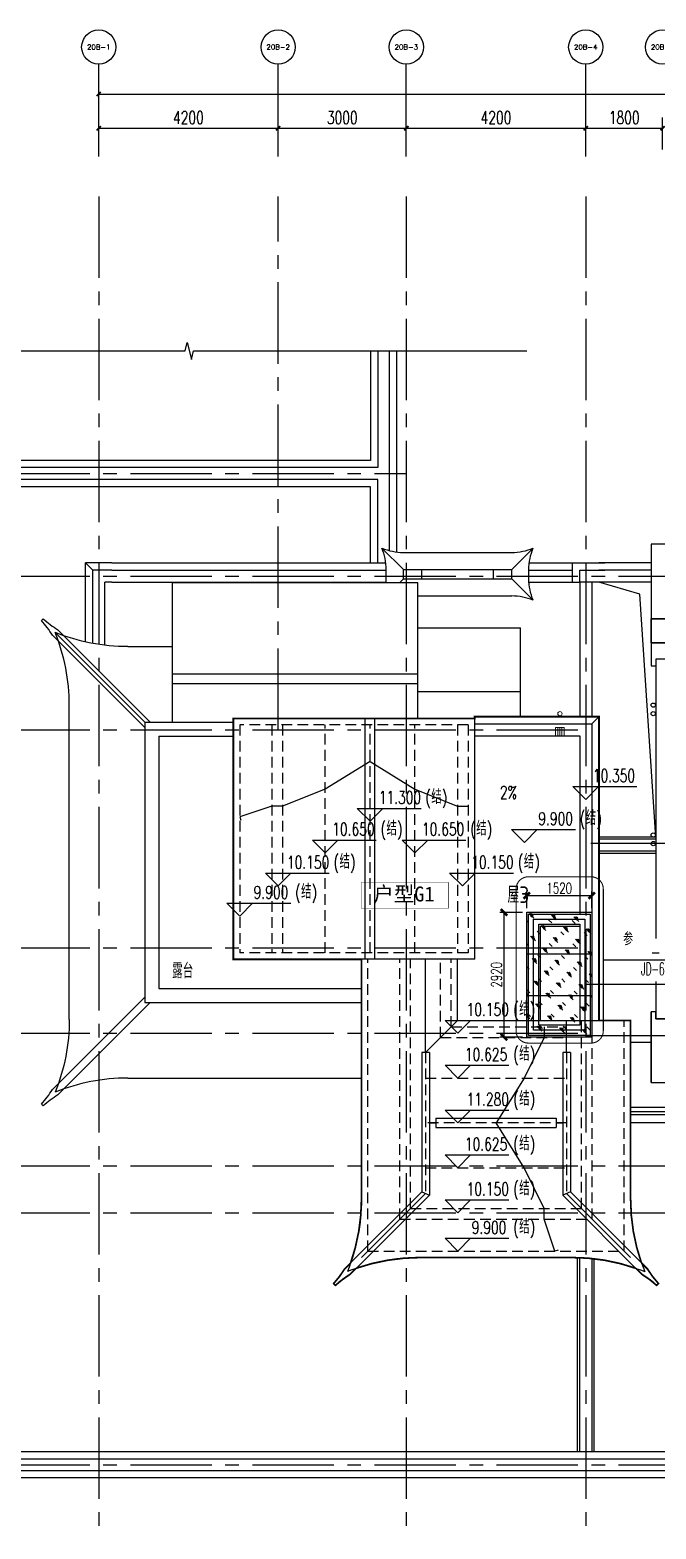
# Model space of a CAD drawing. Extents: x 296441 to 853063, y 459050 to 1117990.
# Drawn here: x 607089 to 621743, y 484560 to 519649 of the extents above; entities that cross this region are included whole.
import ezdxf
from ezdxf.enums import TextEntityAlignment as Align

# ---------------------------------------------------------------- set-up
doc = ezdxf.new("R2010")
doc.units = 0
doc.header["$LTSCALE"] = 1000
for name, pattern in [('14-GRID$0$CENTER2', [28.575, 19.05, -3.175, 3.175, -3.175]), ('B-ROOF01$0$F1-OTLN-ROOF$0$HIDDEN', [0.375, 0.25, -0.125]), ('CENTER', [50.8, 31.75, -6.35, 6.35, -6.35]), ('DASH', [0.35, 0.25, -0.1]), ('G-RF$0$HIDDEN', [0.375, 0.25, -0.125]), ('G-RF$0$HIDDEN2', [4.7625, 3.175, -1.5875]), ('HIDDEN', [0.375, 0.25, -0.125])]:
    doc.linetypes.add(name, pattern=pattern)
for name, color, linetype in [('14-GRID$0$G-GRID', 9, '14-GRID$0$CENTER2'), ('14-name$0$A-ANNO-IDEN', 2, 'Continuous'), ('20-PLAN-RF-P$0$A-ANNO-SYMB-BUBL', 74, 'Continuous'), ('A-SLAB-OTLN', 144, 'HIDDEN'), ('AXIS', 3, 'Continuous'), ('AXIS_TEXT', 7, 'Continuous'), ('D-PLAN-ROOF$0$A-ROOF', 2, 'Continuous'), ('DIM_ELEV', 3, 'Continuous'), ('DIM_SYMB', 3, 'Continuous'), ('DZ-3-PLAN-FL03$0$A-ROOF', 2, 'Continuous'), ('E-TEXT-BS01-MI-14$0$A-ROOM-IDEN', 4, 'Continuous'), ('E1-RF$0$A-OVLK', 140, 'Continuous'), ('E2-E3-RF$0$E1-FL03$0$A-OVLK', 140, 'Continuous'), ('E2-E3-RF$0$E1-FL03$0$A-ROOF', 2, 'Continuous'), ('G-GRID-IDEN', 4, 'Continuous'), ('G-GRID-TEXT', 33, 'Continuous'), ('G-RF$0$A-OVLK', 140, 'Continuous'), ('G-RF$0$A-ROOF', 2, 'Continuous'), ('G-RF$0$A-SLAB-OTLN', 144, 'G-RF$0$HIDDEN'), ('G-RF$0$G-XREF', 2, 'Continuous'), ('PUB_DIM', 3, 'Continuous'), ('PUB_TEXT', 7, 'Continuous'), ('X修改线', 1, 'Continuous'), ('ZT1_Dim---标注---PM、LM、DY、JD', 252, 'Continuous'), ('ZT1_Dim---索引---PM、LM、DY、JD', 2, 'Continuous'), ('ZT1_通用--填充---PM、LM、DY、JD', 8, 'Continuous'), ('ZT1_通用--轴线---PM、LM、DY、JD', 1, 'CENTER'), ('ZT3_面板--玻璃板-PM、LM、DY、JD', 4, 'Continuous')]:
    doc.layers.add(name, color=color, linetype=linetype)
doc.layers.add('E1-RF$0$E1-FL03$0$P-SEWG-EQPM', color=4, linetype='Continuous', lineweight=0)
doc.layers.add('E2-E3-RF$0$E1-FL03$0$P-SEWG-EQPM', color=4, linetype='Continuous', lineweight=0)
doc.layers.add('G-FL03$0$$0$ENTR-DETL-P$0$A-ANNO-NPLT', color=215, linetype='Continuous', plot=False)
doc.styles.add('14-name$0$GOA_03_黑体_1.00', font='simhei.ttf')
doc.styles.add('14-name$0$GOA_04_COMPLEX_1.00', font='complex.shx')
doc.styles.add('_TCH_AXIS', font='COMPLEX', dxfattribs={"bigfont": 'GBCBIG'})
doc.styles.add('_TCH_DIM', font='SIMPLEX', dxfattribs={"bigfont": 'GBCBIG'})
doc.styles.add('_TCH_DIM_T3', font='SIMPLEX', dxfattribs={"width": 0.705882, "bigfont": 'GBCBIG'})
doc.styles.add('E2-E3-RF$0$E1-FL03$0$hz', font='simplex', dxfattribs={"width": 0.7, "bigfont": 'hztxt'})
doc.styles.add('G-TEXT-RF-mi$0$GOA_01_thin_0.75', font='romans.shx', dxfattribs={"width": 0.75, "bigfont": 'hzdx.shx'})
doc.styles.add('GOA_04_COMPLEX_1.00', font='complex.shx')
doc.styles.get("Standard").update_dxf_attribs({"font": 'gbenor.shx', "bigfont": 'gbcbig.shx'})
doc.styles.add('ZT-DIMSTYLE', font='ROMANS.shx', dxfattribs={"width": 0.7, "bigfont": 'CHINESE.shx'})
doc.styles.add('ZT-STYLE', font='ROMANS.shx', dxfattribs={"width": 0.7, "bigfont": 'CHINESE.shx'})
doc.styles.add('卓越符号', font='ROMANS.shx', dxfattribs={"width": 0.7, "bigfont": 'CHINESE.shx'})
doc.dimstyles.new('_TCH_ARCH&&100', dxfattribs={"dimtxt": 297.5, "dimasz": 100, "dimexe": 250, "dimexo": 300, "dimgap": 100, "dimtad": 1, "dimdec": 0, "dimzin": 0, "dimdsep": 46, "dimtxsty": '_TCH_DIM_T3', "dimblk": 'ARCHTICK', "dimcen": 0.09, "dimclrt": 7, "dimazin": 2, "dimtfac": 1, "dimtdec": 0, "dimtix": 1, "dimtmove": 2, "dimatfit": 3, "dimfxl": 0, "dimtolj": 1, "dimtzin": 0, "dimarcsym": 0})
doc.dimstyles.new('ZT-DIM100', dxfattribs={"dimscale": 100, "dimtxt": 2.5, "dimasz": 1.5, "dimexe": 1, "dimexo": 1, "dimgap": 0.5, "dimtad": 1, "dimdec": 0, "dimdsep": 46, "dimtxsty": 'ZT-DIMSTYLE', "dimblk": 'ARCHTICK', "dimcen": 2.5, "dimclrd": 175, "dimclre": 175, "dimclrt": 7, "dimazin": 2, "dimtfac": 1, "dimtix": 1, "dimtmove": 2, "dimatfit": 3, "dimfxl": 0, "dimarcsym": 0})

# ---------------------------------------------------------------- blocks, each defined once
blk = doc.blocks.new('_AXISO')
at = {"layer": 'G-GRID-IDEN'}
blk.add_circle((0, 0), 0.5, dxfattribs=at)
at = {"layer": 'G-GRID-TEXT', "style": 'GOA_04_COMPLEX_1.00', "width": 1.041667}
blk.add_attdef('A', text='', height=0.56, dxfattribs=at).set_placement((-0.25, -0.28), (0.25, -0.28), align=Align.FIT)
blk = doc.blocks.new('_ArchTick')
at = {"color": 0, "linetype": 'ByBlock', "const_width": 0.4}
blk.add_lwpolyline([(-0.5, -0.5), (0.5, 0.5)], dxfattribs=at)
blk = doc.blocks.new('*D369')
at = {"layer": 'Defpoints', "color": 0, "transparency": 16777216}
for p in [(668098, 518149), (608698, 516549), (668098, 516549)]:
    blk.add_point(p, dxfattribs=at)
at = {"layer": 'PUB_DIM', "color": 0, "lineweight": -2, "transparency": 16777216}
for p, q in [((608698, 516849), (608698, 518399)), ((668098, 516849), (668098, 518399)), ((608698, 518149), (668098, 518149))]:
    blk.add_line(p, q, dxfattribs=at)
at = {"layer": 'PUB_DIM', "color": 0, "lineweight": -2, "transparency": 16777216, "xscale": 100, "yscale": 100, "zscale": 100, "rotation": 180}
blk.add_blockref('_ArchTick', (608698, 518149), dxfattribs=at)
at = {"layer": 'PUB_DIM', "color": 0, "lineweight": -2, "transparency": 16777216, "xscale": 100, "yscale": 100, "zscale": 100}
blk.add_blockref('_ArchTick', (668098, 518149), dxfattribs=at)
at = {"layer": 'PUB_DIM', "color": 7, "transparency": 16777216, "insert": (638398, 518398), "char_height": 297.5, "attachment_point": 5, "style": '_TCH_DIM_T3'}
blk.add_mtext('\\A1;59400', dxfattribs=at)
blk = doc.blocks.new('*D370')
at = {"layer": 'Defpoints', "color": 0, "transparency": 16777216}
for p in [(612898, 517349), (608698, 516549), (612898, 516549)]:
    blk.add_point(p, dxfattribs=at)
at = {"layer": 'PUB_DIM', "color": 0, "lineweight": -2, "transparency": 16777216}
for p, q in [((608698, 516849), (608698, 517599)), ((612898, 516849), (612898, 517599)), ((608698, 517349), (612898, 517349))]:
    blk.add_line(p, q, dxfattribs=at)
at = {"layer": 'PUB_DIM', "color": 0, "lineweight": -2, "transparency": 16777216, "xscale": 100, "yscale": 100, "zscale": 100, "rotation": 180}
blk.add_blockref('_ArchTick', (608698, 517349), dxfattribs=at)
at = {"layer": 'PUB_DIM', "color": 0, "lineweight": -2, "transparency": 16777216, "xscale": 100, "yscale": 100, "zscale": 100}
blk.add_blockref('_ArchTick', (612898, 517349), dxfattribs=at)
at = {"layer": 'PUB_DIM', "color": 7, "transparency": 16777216, "insert": (610798, 517598), "char_height": 297.5, "attachment_point": 5, "style": '_TCH_DIM_T3'}
blk.add_mtext('\\A1;4200', dxfattribs=at)
blk = doc.blocks.new('*D371')
at = {"layer": 'Defpoints', "color": 0, "transparency": 16777216}
for p in [(615898, 517349), (612898, 516549), (615898, 516549)]:
    blk.add_point(p, dxfattribs=at)
at = {"layer": 'PUB_DIM', "color": 0, "lineweight": -2, "transparency": 16777216}
for p, q in [((612898, 516849), (612898, 517599)), ((615898, 516849), (615898, 517599)), ((612898, 517349), (615898, 517349))]:
    blk.add_line(p, q, dxfattribs=at)
at = {"layer": 'PUB_DIM', "color": 0, "lineweight": -2, "transparency": 16777216, "xscale": 100, "yscale": 100, "zscale": 100, "rotation": 180}
blk.add_blockref('_ArchTick', (612898, 517349), dxfattribs=at)
at = {"layer": 'PUB_DIM', "color": 0, "lineweight": -2, "transparency": 16777216, "xscale": 100, "yscale": 100, "zscale": 100}
blk.add_blockref('_ArchTick', (615898, 517349), dxfattribs=at)
at = {"layer": 'PUB_DIM', "color": 7, "transparency": 16777216, "insert": (614398, 517598), "char_height": 297.5, "attachment_point": 5, "style": '_TCH_DIM_T3'}
blk.add_mtext('\\A1;3000', dxfattribs=at)
blk = doc.blocks.new('*D372')
at = {"layer": 'Defpoints', "color": 0, "transparency": 16777216}
for p in [(620098, 517349), (615898, 516549), (620098, 516549)]:
    blk.add_point(p, dxfattribs=at)
at = {"layer": 'PUB_DIM', "color": 0, "lineweight": -2, "transparency": 16777216}
for p, q in [((615898, 516849), (615898, 517599)), ((620098, 516849), (620098, 517599)), ((615898, 517349), (620098, 517349))]:
    blk.add_line(p, q, dxfattribs=at)
at = {"layer": 'PUB_DIM', "color": 0, "lineweight": -2, "transparency": 16777216, "xscale": 100, "yscale": 100, "zscale": 100, "rotation": 180}
blk.add_blockref('_ArchTick', (615898, 517349), dxfattribs=at)
at = {"layer": 'PUB_DIM', "color": 0, "lineweight": -2, "transparency": 16777216, "xscale": 100, "yscale": 100, "zscale": 100}
blk.add_blockref('_ArchTick', (620098, 517349), dxfattribs=at)
at = {"layer": 'PUB_DIM', "color": 7, "transparency": 16777216, "insert": (617998, 517598), "char_height": 297.5, "attachment_point": 5, "style": '_TCH_DIM_T3'}
blk.add_mtext('\\A1;4200', dxfattribs=at)
blk = doc.blocks.new('*D373')
at = {"layer": 'Defpoints', "color": 0, "transparency": 16777216}
for p in [(621898, 517349), (620098, 516549), (621898, 516549)]:
    blk.add_point(p, dxfattribs=at)
at = {"layer": 'PUB_DIM', "color": 0, "lineweight": -2, "transparency": 16777216}
for p, q in [((620098, 516849), (620098, 517599)), ((621898, 516849), (621898, 517599)), ((620098, 517349), (621898, 517349))]:
    blk.add_line(p, q, dxfattribs=at)
at = {"layer": 'PUB_DIM', "color": 0, "lineweight": -2, "transparency": 16777216, "xscale": 100, "yscale": 100, "zscale": 100, "rotation": 180}
blk.add_blockref('_ArchTick', (620098, 517349), dxfattribs=at)
at = {"layer": 'PUB_DIM', "color": 0, "lineweight": -2, "transparency": 16777216, "xscale": 100, "yscale": 100, "zscale": 100}
blk.add_blockref('_ArchTick', (621898, 517349), dxfattribs=at)
at = {"layer": 'PUB_DIM', "color": 7, "transparency": 16777216, "insert": (620998, 517598), "char_height": 297.5, "attachment_point": 5, "style": '_TCH_DIM_T3'}
blk.add_mtext('\\A1;1800', dxfattribs=at)
blk = doc.blocks.new('E2-E3-RF$0$E1-FL03$0$$PS002_0')
at = {"color": 0}
for p, q in [((-0.25, -0.5), (-0.25, 0.5)), ((0, -0.5), (0, 0.5)), ((0.25, -0.5), (0.25, 0.5))]:
    blk.add_line(p, q, dxfattribs=at)
blk.add_lwpolyline([(-0.5, -0.5), (0.5, -0.5), (0.5, 0.5), (-0.5, 0.5)], close=True, dxfattribs=at)
at = {"color": 0, "style": 'E2-E3-RF$0$E1-FL03$0$hz', "width": 0.7, "flags": 1}
for tag in ['UNIT', 'WHAT', 'SPEC']:
    blk.add_attdef(tag, (0, 0), '', height=0.001, dxfattribs=at)
blk = doc.blocks.new('TTTTT')
at = {"layer": 'D-PLAN-ROOF$0$A-ROOF', "color": 8}
for p, q in [((1567784, 596772), (1567784, 594212)), ((1567954, 596772), (1567954, 594042)), ((1568234, 592097), (1568234, 596772)), ((1568404, 592066), (1568404, 596772)), ((1567784, 594212), (1558643, 594212)), ((1567954, 593762), (1558485, 593762)), ((1567954, 594042), (1558583, 594042)), ((1567954, 591812), (1567954, 593762)), ((1567784, 593592), (1558425, 593592)), ((1567784, 591812), (1567784, 593592)), ((1561114, 589961), (1561114, 591812)), ((1561734, 591812), (1561114, 591812)), ((1561114, 591812), (1561284, 591642)), ((1561284, 589927), (1561284, 591642)), ((1561734, 591642), (1561284, 591642)), ((1561734, 591812), (1568145, 591812)), ((1561734, 591642), (1568154, 591642)), ((1571494, 591642), (1572514, 591642)), ((1571503, 591812), (1572514, 591812)), ((1574354, 591812), (1573134, 591812)), ((1574354, 591642), (1573134, 591642)), ((1561564, 589884), (1561564, 591362)), ((1561734, 591362), (1561564, 591362)), ((1561734, 591362), (1568152, 591362)), ((1571496, 591362), (1572684, 591362)), ((1574354, 591362), (1573134, 591362)), ((1574464, 585392), (1573134, 585392)), ((1574464, 585342), (1573134, 585342)), ((1574464, 585342), (1573134, 585342)), ((1574464, 585062), (1573134, 585062)), ((1574464, 585062), (1573134, 585062)), ((1574464, 585012), (1573134, 585012)), ((1574464, 585012), (1573134, 585012)), ((1572634, 571012), (1572634, 575550)), ((1572684, 571012), (1572684, 575548)), ((1572964, 575529), (1572964, 571012)), ((1573014, 575523), (1573014, 571012)), ((1550573, 571012), (1622435, 571012)), ((1622382, 570562), (1550414, 570562)), ((1550513, 570842), (1622435, 570842)), ((1622435, 570392), (1550354, 570392))]:
    blk.add_line(p, q, dxfattribs=at)
at = {"layer": 'D-PLAN-ROOF$0$A-ROOF', "color": 8, "extrusion": (8.34702e-21, 4.5439e-05, 1)}
for p, q in [((1568054, 592157), (1568554, 591657)), ((1568553, 592057), (1571096, 592057)), ((1571594, 592157), (1571094, 591657)), ((1568554, 591657), (1571094, 591657)), ((1568554, 591437), (1568554, 591657)), ((1568985, 591437), (1568985, 591657)), ((1570663, 591437), (1570663, 591657)), ((1571094, 591437), (1571094, 591657)), ((1568469, 591352), (1568554, 591437)), ((1568554, 591437), (1571094, 591437)), ((1571594, 590937), (1571094, 591437)), ((1568894, 591037), (1571096, 591037))]:
    blk.add_line(p, q, dxfattribs=at)
at = {"layer": 'D-PLAN-ROOF$0$A-ROOF', "color": 8, "extrusion": (8.34702e-21, 4.5439e-05, 1), "elevation": 11}
for points in [[(1568151, 591352, 0.016358), (1568154, 591437), (1568154, 591657, 0.09902), (1568054, 592157)], [(1571594, 590937, -0.09902), (1571494, 591437), (1571494, 591657, -0.09902), (1571594, 592157, 4.782625)]]:
    blk.add_lwpolyline(points, format="xyb", dxfattribs=at)
at = {"layer": 'D-PLAN-ROOF$0$A-ROOF', "color": 8}
for points in [[(1572514, 591362), (1572514, 591812), (1573273, 591812)], [(1572514, 591362), (1572514, 591812), (1573273, 591812)], [(1573273, 591362), (1572684, 591362), (1572684, 591642), (1573273, 591642)], [(1572684, 591362), (1572684, 588212)], [(1572964, 591362), (1572964, 588212)], [(1574464, 585392), (1574093, 591082), (1573134, 591362)]]:
    blk.add_lwpolyline(points, dxfattribs=at)
for centre in [(1574404, 585442), (1574404, 585442), (1574404, 585242)]:
    blk.add_circle(centre, 50, dxfattribs=at)
for centre, start, end in [((1568554, 593357), 247.3801, 270), ((1571094, 593357), 270, 292.6199), ((1571094, 589737), 67.3801, 90)]:
    blk.add_arc(centre, 1300, start, end, dxfattribs=at)
at = {"layer": 'E2-E3-RF$0$E1-FL03$0$A-OVLK'}
blk.add_line((1574464, 585392), (1573134, 585392), dxfattribs=at)
blk = doc.blocks.new('*U2129')
at = {"const_width": 10}
blk.add_lwpolyline([(-1025, 0), (1025, 0), (1025, -600), (-1025, -600)], close=True, dxfattribs=at)
at = {"style": '14-name$0$GOA_04_COMPLEX_1.00', "width": 0.8}
blk.add_attdef('房间编号', text='', height=300, dxfattribs=at).set_placement((-532, -481), align=Align.CENTER)
blk = doc.blocks.new('*U1600')
at = {"layer": 'ZT1_通用--填充---PM、LM、DY、JD', "ltscale": 20}
h = blk.add_hatch(dxfattribs=at)
h.set_pattern_fill('玻璃C', color=256, scale=50)
h.set_pattern_definition([(45, (-2159.75, -1340), (-244.942, 244.942), [112, -288]), (45, (-2111.75, -1320), (-244.942, 244.942), [48, -352]), (45, (-2159.75, -1320), (-244.942, 244.942), [80, -320]), (45, (-2135.75, -1340), (268.7, -268.7), [100, -300]), (45, (-2159.75, -1360), (-244.942, 244.942), [160, -240]), (45, (-2159.75, -1300), (-244.942, 244.942), [40, -360])])
h.paths.add_polyline_path([(-160, 160), (2760, 160), (2760, -1360), (-160, -1360)])
at = {"layer": 'E1-RF$0$A-OVLK'}
for points in [[(-120, 120), (2720, 120), (2720, -1320), (-120, -1320)], [(120, -120), (2480, -120), (2480, -1080), (120, -1080)]]:
    blk.add_lwpolyline(points, close=True, dxfattribs=at)
at = {"layer": 'ZT1_通用--轴线---PM、LM、DY、JD', "ltscale": 200}
blk.add_lwpolyline([(0, 0), (2600, 0), (2600, -1200), (0, -1200)], close=True, dxfattribs=at)
at = {"layer": 'ZT3_面板--玻璃板-PM、LM、DY、JD', "ltscale": 200}
blk.add_lwpolyline([(-160, 160), (2760, 160), (2760, -1360), (-160, -1360)], close=True, dxfattribs=at)
blk = doc.blocks.new('*D1601')
at = {"layer": 'Defpoints', "color": 0, "ltscale": 1000, "transparency": 16777216}
for p in [(533865, 692434), (532345, 692044, 16), (533865, 692044)]:
    blk.add_point(p, dxfattribs=at)
at = {"layer": 'ZT1_Dim---标注---PM、LM、DY、JD', "color": 175, "linetype": 'ByBlock', "lineweight": -2, "ltscale": 1000, "transparency": 16777216}
for p, q in [((532345, 692144), (532345, 692534)), ((532345, 692434), (533865, 692434)), ((533865, 692144), (533865, 692534))]:
    blk.add_line(p, q, dxfattribs=at)
at = {"layer": 'ZT1_Dim---标注---PM、LM、DY、JD', "color": 175, "lineweight": -2, "ltscale": 1000, "transparency": 16777216, "xscale": 150, "yscale": 150, "zscale": 150, "rotation": 180}
blk.add_blockref('_ArchTick', (532345, 692434), dxfattribs=at)
at = {"layer": 'ZT1_Dim---标注---PM、LM、DY、JD', "color": 175, "lineweight": -2, "ltscale": 1000, "transparency": 16777216, "xscale": 150, "yscale": 150, "zscale": 150}
blk.add_blockref('_ArchTick', (533865, 692434), dxfattribs=at)
at = {"layer": 'ZT1_Dim---标注---PM、LM、DY、JD', "color": 7, "ltscale": 1000, "transparency": 16777216, "insert": (533105, 692609), "char_height": 250, "attachment_point": 5, "style": 'ZT-DIMSTYLE'}
blk.add_mtext('1520', dxfattribs=at)
blk = doc.blocks.new('卓越-指向索引')
blk.add_wipeout([(0, 5), (-0.52, 4.97), (-1.04, 4.89), (-1.55, 4.76), (-2.03, 4.57), (-2.5, 4.33), (-2.94, 4.05), (-3.35, 3.72), (-3.72, 3.35), (-4.05, 2.94), (-4.33, 2.5), (-4.57, 2.03), (-4.76, 1.55), (-4.89, 1.04), (-4.97, 0.52), (-5, 0), (-4.97, -0.52), (-4.89, -1.04), (-4.76, -1.55), (-4.57, -2.03), (-4.33, -2.5), (-4.05, -2.94), (-3.72, -3.35), (-3.35, -3.72), (-2.94, -4.05), (-2.5, -4.33), (-2.03, -4.57), (-1.55, -4.76), (-1.04, -4.89), (-0.52, -4.97), (0, -5), (0.52, -4.97), (1.04, -4.89), (1.55, -4.76), (2.03, -4.57), (2.5, -4.33), (2.94, -4.05), (3.35, -3.72), (3.72, -3.35), (4.05, -2.94), (4.33, -2.5), (4.57, -2.03), (4.76, -1.55), (4.89, -1.04), (4.97, -0.52), (5, 0), (4.97, 0.52), (4.89, 1.04), (4.76, 1.55), (4.57, 2.03), (4.33, 2.5), (4.05, 2.94), (3.72, 3.35), (3.35, 3.72), (2.94, 4.05), (2.5, 4.33), (2.03, 4.57), (1.55, 4.76), (1.04, 4.89), (0.52, 4.97)])
blk.add_line((-5, 0), (5, 0))
at = {"color": 0, "style": '卓越符号', "width": 0.7, "flags": 8}
blk.add_attdef('索引编号', text='', height=3, dxfattribs=at).set_placement((0, 0.37), align=Align.CENTER)
at = {"color": 0, "style": '卓越符号', "width": 0.892319, "flags": 8}
blk.add_attdef('图号', text='', height=3, dxfattribs=at).set_placement((-3.41, -3.6), (3.41, -3.6), align=Align.FIT)
blk = doc.blocks.new('*D1602')
at = {"layer": 'Defpoints', "color": 0, "ltscale": 1000, "transparency": 16777216}
for p in [(532345, 692043), (531810, 689123), (532345, 689123)]:
    blk.add_point(p, dxfattribs=at)
at = {"layer": 'ZT1_Dim---标注---PM、LM、DY、JD', "color": 175, "linetype": 'ByBlock', "lineweight": -2, "ltscale": 1000, "transparency": 16777216}
for p, q in [((532245, 692043), (531710, 692043)), ((531810, 692043), (531810, 689123)), ((532245, 689123), (531710, 689123))]:
    blk.add_line(p, q, dxfattribs=at)
at = {"layer": 'ZT1_Dim---标注---PM、LM、DY、JD', "color": 175, "lineweight": -2, "ltscale": 1000, "transparency": 16777216, "xscale": 150, "yscale": 150, "zscale": 150}
for p, rotation in [((531810, 692043), 90), ((531810, 689123), 270)]:
    blk.add_blockref('_ArchTick', p, dxfattribs=dict(at, rotation=rotation))
at = {"layer": 'ZT1_Dim---标注---PM、LM、DY、JD', "color": 7, "ltscale": 1000, "transparency": 16777216, "insert": (531635, 690583), "char_height": 250, "attachment_point": 5, "rotation": 90, "style": 'ZT-DIMSTYLE'}
blk.add_mtext('2920', dxfattribs=at)
blk = doc.blocks.new('20200312135054')
at = {"layer": 'ZT1_Dim---索引---PM、LM、DY、JD', "linetype": 'DASH', "const_width": 25}
blk.add_lwpolyline([(-4.6, 871.9), (1465.3, 871.9, -0.4142136), (1751, 586.2), (1751, -2734.3, -0.4142136), (1465.3, -3020), (-4.6, -3020, -0.4142136), (-290.3, -2734.3), (-290.3, 586.2, -0.4142136)], format="xyb", close=True, dxfattribs=at)
at = {"layer": 'ZT1_Dim---索引---PM、LM、DY、JD'}
blk.add_lwpolyline([(1751, -1074), (2266.4, -1074), (2975.5, -1074)], dxfattribs=at)
at = {"layer": 'ZT3_面板--玻璃板-PM、LM、DY、JD', "ltscale": 200}
for p, q in [((-40, -933.3), (1480, -933.3)), ((-40, -1906.7), (1480, -1906.7))]:
    blk.add_line(p, q, dxfattribs=at)
at = {"ltscale": 10, "rotation": 270}
blk.add_blockref('*U1600', (1320, -119.8), dxfattribs=at)
at = {"layer": 'ZT1_Dim---标注---PM、LM、DY、JD', "ltscale": 1000}
dim = blk.add_linear_dim(base=(1480, 430.9), p1=(-40, 40.2, 15.5), p2=(1480, 40.2), dimstyle='ZT-DIM100', dxfattribs=at)
dim.commit()
dim.dimension.update_dxf_attribs({"geometry": '*D1601', "text_midpoint": (720, 605.9), "insert": (-532384.8, -692003.5)})
dim = blk.add_linear_dim(base=(-575.2, -2880), p1=(-40, 40), p2=(-40, -2880), angle=90, dimstyle='ZT-DIM100', dxfattribs=at)
dim.commit()
dim.dimension.update_dxf_attribs({"geometry": '*D1602', "text_midpoint": (-750.2, -1420), "insert": (-532384.8, -692003.5)})
at = {"layer": 'ZT1_Dim---索引---PM、LM、DY、JD', "color": 7}
ref = blk.add_blockref('卓越-指向索引', (2975.5, -1074), dxfattribs=dict(at, xscale=100, yscale=100, zscale=100))
ref.add_attrib('索引编号', '-', dxfattribs={"layer": '0', "color": 0, "height": 300, "style": '卓越符号', "width": 0.7}).set_placement((2975.5, -1037.5), align=Align.CENTER)
ref.add_attrib('图号', 'JD-64', dxfattribs={"layer": '0', "color": 0, "height": 300, "style": '卓越符号', "width": 0.472617}).set_placement((2634.9, -1434.2), (3316.8, -1434.2), align=Align.FIT)
at = {"layer": 'ZT1_Dim---索引---PM、LM、DY、JD', "style": 'ZT-STYLE', "width": 0.7}
blk.add_text('参', height=300, dxfattribs=at).set_placement((2217.1, -581.8), align=Align.MIDDLE_LEFT)

msp = doc.modelspace()

# ---------------------------------------------------------------- linework, layer by layer
at = {"layer": '14-GRID$0$G-GRID', "color": 8, "ltscale": 0.1}
for p, q in [((608698.5, 515748.8), (608698.5, 482990.3)), ((612898.5, 503265), (612898.5, 515748.8)), ((615898.5, 515748.8), (615898.5, 482990.3)), ((620098.5, 515748.8), (620098.5, 482990.3)), ((595151, 509265), (615898.5, 509265)), ((595151, 506865), (674432.5, 506865)), ((595151, 503265), (620098.5, 503265)), ((620218.5, 500610.8), (674432.5, 500610.8)), ((595151, 498165), (620098.5, 498165)), ((620098.5, 497310.8), (674432.5, 497310.8)), ((595151, 496165), (620098.5, 496165)), ((620098.5, 496110.8), (674432.5, 496110.8)), ((595151, 493065), (674432.5, 493065)), ((595151, 491965), (674432.5, 491965)), ((595151, 486065), (674432.5, 486065))]:
    msp.add_line(p, q, dxfattribs=at)
at = {"layer": '20-PLAN-RF-P$0$A-ANNO-SYMB-BUBL'}
for p, q in [((610718.9, 512134.8), (610768.9, 512334.8)), ((610768.9, 512334.8), (610868.9, 511934.8)), ((602921, 512134.8), (610718.9, 512134.8)), ((610868.9, 511934.8), (610918.9, 512134.8)), ((610918.9, 512134.8), (618716.9, 512134.8))]:
    msp.add_line(p, q, dxfattribs=at)
at = {"layer": 'A-SLAB-OTLN', "linetype": 'B-ROOF01$0$F1-OTLN-ROOF$0$HIDDEN', "extrusion": (8.34702e-21, 4.5439e-05, 1)}
for p, q in [((617348.5, 503385), (611998.5, 503385)), ((611998.5, 503385), (611998.5, 498045)), ((612748.5, 503385), (612748.5, 498045)), ((612998.5, 503385), (612998.5, 498045)), ((613998.5, 498045), (613998.5, 503385)), ((615048.5, 498045), (615048.5, 503385)), ((616098.5, 498045), (616098.5, 503385)), ((617098.5, 503385), (617098.5, 498045)), ((617348.5, 503385), (617348.5, 498045)), ((617348.5, 498045), (611998.5, 498045)), ((614998.5, 491065), (614998.5, 497895)), ((615748.5, 491815), (615748.5, 497895)), ((615998.5, 492065), (615998.5, 497895)), ((616698.5, 496065), (616698.5, 497895)), ((616948.5, 496315), (616948.5, 497895)), ((616948.5, 496315), (619648.5, 496315)), ((619998.5, 492065), (619998.5, 496465)), ((620248.5, 491815), (620248.5, 496465)), ((620998.5, 491065), (620998.5, 496465)), ((616698.5, 496065), (619648.5, 496065)), ((616348.5, 495715), (616348.5, 492415)), ((619648.5, 495715), (619648.5, 492415)), ((616348.5, 495115), (619648.5, 495115)), ((619648.5, 494065), (616348.5, 494065)), ((616348.5, 493015), (619648.5, 493015)), ((615998.5, 492065), (619998.5, 492065)), ((615748.5, 491815), (620248.5, 491815)), ((614998.5, 491065), (620998.5, 491065))]:
    msp.add_line(p, q, dxfattribs=at)
at = {"layer": 'AXIS'}
for p, q in [((608698.5, 516687.8), (608698.5, 518848.8)), ((612898.5, 516687.8), (612898.5, 518848.8)), ((615898.5, 516687.8), (615898.5, 518848.8)), ((620098.5, 516687.8), (620098.5, 518848.8))]:
    msp.add_line(p, q, dxfattribs=at)
at = {"layer": 'D-PLAN-ROOF$0$A-ROOF', "color": 8, "extrusion": (8.34702e-21, 4.5439e-05, 1)}
for p, q in [((610428.5, 506715), (616168.5, 506715)), ((616168.5, 505655), (618568.5, 505655))]:
    msp.add_line(p, q, dxfattribs=at)
at = {"layer": 'DIM_ELEV'}
for p, q in [((620098.5, 501639.9), (619798.5, 501939.9)), ((619798.5, 501939.9), (621294.5, 501939.9)), ((620098.5, 501639.9), (620398.5, 501939.9)), ((615048.5, 501129.4), (614748.5, 501429.4)), ((614748.5, 501429.4), (616244.5, 501429.4)), ((615048.5, 501129.4), (615348.5, 501429.4)), ((618662.2, 500632.5), (618362.2, 500932.5)), ((618362.2, 500932.5), (619858.2, 500932.5)), ((618662.2, 500632.5), (618962.2, 500932.5)), ((613998.5, 500387.9), (613698.5, 500687.9)), ((613698.5, 500687.9), (615194.5, 500687.9)), ((613998.5, 500387.9), (614298.5, 500687.9)), ((616098.5, 500387.9), (615798.5, 500687.9)), ((615798.5, 500687.9), (617294.5, 500687.9)), ((616098.5, 500387.9), (616398.5, 500687.9)), ((612898.5, 499612.7), (612598.5, 499912.7)), ((612598.5, 499912.7), (614094.5, 499912.7)), ((612898.5, 499612.7), (613198.5, 499912.7)), ((617212.3, 499612.7), (616912.3, 499912.7)), ((616912.3, 499912.7), (618408.3, 499912.7)), ((617212.3, 499612.7), (617512.3, 499912.7)), ((611998.5, 498909), (611698.5, 499209)), ((611698.5, 499209), (613194.5, 499209)), ((611998.5, 498909), (612298.5, 499209)), ((617104.1, 496165), (616804.1, 496465)), ((616804.1, 496465), (618300.1, 496465)), ((617104.1, 496165), (617404.1, 496465)), ((617104.1, 495115), (616804.1, 495415)), ((616804.1, 495415), (618300.1, 495415)), ((617104.1, 495115), (617404.1, 495415)), ((617104.1, 494065), (616804.1, 494365)), ((616804.1, 494365), (618300.1, 494365)), ((617104.1, 494065), (617404.1, 494365)), ((617104.1, 493015), (616804.1, 493315)), ((616804.1, 493315), (618300.1, 493315)), ((617104.1, 493015), (617404.1, 493315)), ((617104.1, 491965), (616804.1, 492265)), ((616804.1, 492265), (618300.1, 492265)), ((617104.1, 491965), (617404.1, 492265)), ((617104.1, 491065), (616804.1, 491365)), ((616804.1, 491365), (618300.1, 491365)), ((617104.1, 491065), (617404.1, 491365))]:
    msp.add_line(p, q, dxfattribs=at)
at = {"layer": 'DIM_SYMB'}
msp.add_lwpolyline([(618916.9, 501816.3, 0, 0, 0), (618916.9, 501816.3, 0, 0, 0), (619309.7, 502600.6, 80, 0, 0), (619444.1, 502868.8, 0, 0, 0)], format="xyseb", dxfattribs=at)
at = {"layer": 'DZ-3-PLAN-FL03$0$A-ROOF', "color": 251, "extrusion": (8.34702e-21, 4.5439e-05, 1)}
for p, q in [((610428.5, 503445), (610428.5, 506715)), ((616168.5, 503535), (616168.5, 506715)), ((607399.7, 505866.3), (607357.3, 505823.8)), ((618568.5, 503575), (618568.5, 505655)), ((607755.1, 505341.1), (607614.8, 505481.4)), ((609778.5, 503317.8), (607614.8, 505481.4)), ((609778.5, 503445), (607698.5, 505525)), ((609905.8, 503445), (607742.1, 505608.7)), ((609378.5, 505215), (610428.5, 505215)), ((610428.5, 504575), (616168.5, 504575)), ((610428.5, 504355), (616168.5, 504355)), ((616168.5, 504165), (618568.5, 504165)), ((609778.5, 503445), (611848.5, 503445)), ((609778.5, 503445), (609778.5, 496885)), ((610103.5, 503120), (611848.5, 503120)), ((610103.5, 503120), (610103.5, 497210)), ((610103.5, 497210), (614848.5, 497210)), ((609778.5, 497012.3), (607614.8, 494848.7)), ((609905.8, 496885), (607742.1, 494721.4)), ((609778.5, 496885), (614848.5, 496885)), ((609378.5, 495115), (614848.5, 495115)), ((607755.1, 494989), (607614.8, 494848.7)), ((607399.7, 494463.8), (607357.3, 494506.3))]:
    msp.add_line(p, q, dxfattribs=at)
at = {"layer": 'DZ-3-PLAN-FL03$0$A-ROOF', "color": 251}
for p, q in [((625798.5, 505865), (621628.5, 505865)), ((621738.5, 496665), (621628.5, 496665)), ((621738.5, 496665), (621628.5, 496665)), ((621628.5, 495015), (621628.5, 496665)), ((621738.5, 496665), (621628.5, 496665)), ((621628.5, 495015), (621628.5, 496665)), ((621628.5, 495945), (621148.5, 495945)), ((621628.5, 495015), (625048.5, 495015)), ((621148.5, 494435), (625048.5, 494435)), ((621148.5, 494335), (625048.5, 494335)), ((621148.5, 494265), (625048.5, 494265)), ((621148.5, 494075), (625048.5, 494075))]:
    msp.add_line(p, q, dxfattribs=at)
for points in [[(626368.5, 506537.6), (626368.5, 507615), (621628.5, 507615), (621628.5, 504765), (621738.5, 504765)], [(626368.5, 506537.6), (626368.5, 507615), (621628.5, 507615), (621628.5, 505865), (625798.5, 505865)], [(625228.5, 505305), (621628.5, 505305), (621628.5, 505865), (625798.5, 505865)], [(622788.5, 504925), (621738.5, 504925), (621738.5, 496505), (625048.5, 496505)], [(621738.5, 496665), (621628.5, 496665), (621628.5, 495015), (625048.5, 495015)], [(625048.5, 496505), (621738.5, 496505), (621738.5, 496665)]]:
    msp.add_lwpolyline(points, dxfattribs=at)
at = {"layer": 'DZ-3-PLAN-FL03$0$A-ROOF', "color": 251, "extrusion": (8.34702e-21, 4.5439e-05, 1)}
for points, elevation in [([(608008.5, 503845), (608008.5, 503845, 0.0961613), (607678.5, 505545)], 0.3), ([(609378.5, 505215, -0.0961613), (607678.5, 505545)], 0.3), ([(608008.5, 496485), (608008.5, 496485, -0.0961613), (607678.5, 494785)], 0.2), ([(609378.5, 495115, 0.0961613), (607678.5, 494785)], 0.2)]:
    msp.add_lwpolyline(points, format="xyb", dxfattribs=dict(at, elevation=elevation))
at = {"layer": 'DZ-3-PLAN-FL03$0$A-ROOF', "color": 251, "extrusion": (8.34702e-21, 4.5439e-05, 1), "elevation": 0.2}
msp.add_lwpolyline([(608008.5, 496485), (608008.5, 503845)], dxfattribs=at)
at = {"layer": 'DZ-3-PLAN-FL03$0$A-ROOF', "color": 251}
for centre in [(621678.5, 503845), (621678.5, 503845), (621678.5, 503645)]:
    msp.add_circle(centre, 50, dxfattribs=at)
for centre, start, end in [((605723.7, 504327), 31.40172, 42.49935), ((608896.6, 507499.8), 227.50065, 238.59828), ((605723.7, 496003.1), 317.50065, 328.59828), ((608896.6, 492830.2), 121.40172, 132.49935)]:
    msp.add_arc(centre, 2215.7, start, end, dxfattribs=at)
at = {"layer": 'E1-RF$0$E1-FL03$0$P-SEWG-EQPM'}
msp.add_circle((619493.8, 503645), 50, dxfattribs=at)
at = {"layer": 'E2-E3-RF$0$E1-FL03$0$A-ROOF'}
msp.add_line((621628.5, 505305), (625228.5, 505305), dxfattribs=at)
at = {"layer": 'G-FL03$0$$0$ENTR-DETL-P$0$A-ANNO-NPLT'}
for points in [[(615048.5, 502529.4), (613998.5, 501879.4), (612998.5, 501479.4), (612748.5, 501479.4), (611998.5, 501229.4), (612023.8, 501153.6)], [(615048.5, 502529.4), (616098.5, 501879.4), (617098.5, 501479.4), (617348.5, 501479.4)]]:
    msp.add_lwpolyline(points, dxfattribs=at)
at = {"layer": 'G-FL03$0$$0$ENTR-DETL-P$0$A-ANNO-NPLT', "extrusion": (3.05561e-15, -4.5439e-05, 1), "elevation": -22.4}
msp.add_lwpolyline([(619128.5, 496315), (619128.5, 496065), (618653.5, 495115), (617998.5, 494065)], dxfattribs=at)
at = {"layer": 'G-FL03$0$$0$ENTR-DETL-P$0$A-ANNO-NPLT', "extrusion": (-2.78234e-21, 4.5439e-05, 1), "elevation": 22.4}
msp.add_lwpolyline([(619454.4, 491090.3), (619378.5, 491065), (619128.5, 491815), (619128.5, 492065), (618653.5, 493015), (617998.5, 494065)], dxfattribs=at)
at = {"layer": 'G-RF$0$A-OVLK'}
msp.add_line((617498.5, 503535), (617498.5, 503575), dxfattribs=at)
at = {"layer": 'G-RF$0$A-OVLK', "extrusion": (8.34702e-21, 4.5439e-05, 1)}
for p, q in [((617498.5, 503575), (620408.5, 503575)), ((620238.5, 503405), (620408.5, 503575)), ((620408.5, 503575), (620408.5, 496465))]:
    msp.add_line(p, q, dxfattribs=at)
at = {"layer": 'G-RF$0$A-OVLK', "extrusion": (8.34702e-21, 4.5439e-05, 1), "elevation": 0.3}
for points in [[(617498.5, 503405), (620238.5, 503405), (620238.5, 496465)], [(617498.5, 503125), (619958.5, 503125), (619958.5, 498955)], [(619958.5, 498675), (619958.5, 496465)]]:
    msp.add_lwpolyline(points, dxfattribs=at)
at = {"layer": 'G-RF$0$A-OVLK', "elevation": -22.3}
for points in [[(618758.5, 496465), (618758.5, 498955), (619958.5, 498955)], [(619038.5, 496465), (619038.5, 498675), (619958.5, 498675), (619958.5, 496465)]]:
    msp.add_lwpolyline(points, dxfattribs=at)
at = {"layer": 'G-RF$0$A-ROOF', "extrusion": (8.34702e-21, 4.5439e-05, 1)}
for p, q in [((616258.5, 492452.3), (614454.8, 490648.7)), ((616438.5, 492377.8), (614582.1, 490521.4)), ((616258.5, 492452.3), (616438.5, 492377.8)), ((619738.5, 492452.3), (619558.5, 492377.8)), ((619558.5, 492377.8), (621414.8, 490521.4)), ((619738.5, 492452.3), (621542.1, 490648.7)), ((614595.1, 490789), (614454.8, 490648.7)), ((621401.8, 490789), (621542.1, 490648.7)), ((614239.7, 490263.8), (614197.3, 490306.3))]:
    msp.add_line(p, q, dxfattribs=at)
at = {"layer": 'G-RF$0$A-ROOF', "extrusion": (8.34702e-21, 4.5439e-05, 1), "elevation": 0.3}
for points in [[(614848.5, 492285), (614848.5, 492285, -0.0961613), (614518.5, 490585)], [(621148.5, 492285), (621148.5, 492285, 0.0961613), (621478.5, 490585)], [(616218.5, 490915, 0.0961613), (614518.5, 490585)], [(619778.5, 490915, -0.0961613), (621478.5, 490585)]]:
    msp.add_lwpolyline(points, format="xyb", dxfattribs=at)
at = {"layer": 'G-RF$0$A-ROOF'}
for centre, start, end in [((612563.7, 491803.1), 317.50065, 328.59828), ((623433.3, 491803.1), 211.40172, 222.49935), ((615736.6, 488630.2), 121.40172, 132.49935), ((620260.4, 488630.2), 47.50065, 58.59828)]:
    msp.add_arc(centre, 2215.7, start, end, dxfattribs=at)
at = {"layer": 'G-RF$0$A-SLAB-OTLN', "linetype": 'G-RF$0$HIDDEN2', "extrusion": (8.34702e-21, 4.5439e-05, 1)}
for p, q in [((616348.5, 492415), (614848.5, 490915)), ((619648.5, 492415), (621148.5, 490915))]:
    msp.add_line(p, q, dxfattribs=at)
at = {"layer": 'G-RF$0$G-XREF', "extrusion": (8.34702e-21, 4.5439e-05, 1)}
for p, q in [((611848.5, 497895), (611848.5, 503535)), ((617498.5, 503535), (611848.5, 503535)), ((614938.5, 497895), (614938.5, 503535)), ((615158.5, 497895), (615158.5, 503535)), ((617498.5, 497895), (617498.5, 503535)), ((617498.5, 497895), (611848.5, 497895)), ((614848.5, 492285), (614848.5, 497895)), ((616348.5, 495715), (616348.5, 497895)), ((617098.5, 496465), (617098.5, 497895)), ((617098.5, 496465), (616348.5, 495715)), ((617098.5, 496465), (621148.5, 496465)), ((619648.5, 495715), (619648.5, 496465)), ((621148.5, 492285), (621148.5, 496465)), ((616438.5, 495715), (616258.5, 495715)), ((616258.5, 495715), (616258.5, 492452.3)), ((616438.5, 495715), (616438.5, 492377.8)), ((619738.5, 495715), (619558.5, 495715)), ((619558.5, 495715), (619558.5, 492377.8)), ((619738.5, 495715), (619738.5, 492452.3)), ((616438.5, 494065), (616588.5, 494065)), ((616588.5, 494175), (619408.5, 494175)), ((616588.5, 494175), (616588.5, 493955)), ((619408.5, 494175), (619408.5, 493955)), ((619408.5, 494065), (619558.5, 494065)), ((616588.5, 493955), (619408.5, 493955)), ((616218.5, 490915), (619778.5, 490915))]:
    msp.add_line(p, q, dxfattribs=at)
at = {"layer": 'X修改线', "const_width": 40}
msp.add_lwpolyline([(614848.5, 497895), (614848.5, 492865.1), (614848.5, 492285, -0.0840778), (614595.1, 490789), (614454.8, 490648.7), (614334.4, 490471.2), (614197.3, 490306.3), (614239.7, 490263.8), (614404.7, 490400.9), (614582.1, 490521.4), (614724.6, 490663.9, -0.0828562), (616218.5, 490915), (619778.5, 490915, -0.0856917), (621275.1, 490661.1), (621414.8, 490521.4), (621592.3, 490400.9), (621757.3, 490263.8), (621799.7, 490306.3), (621662.6, 490471.2), (621542.1, 490648.7), (621401.8, 490789, -0.0840778), (621148.5, 492285), (621148.5, 496465), (620408.5, 496465), (620408.5, 503575), (617498.5, 503575), (617498.5, 503535), (611848.5, 503535), (611848.5, 497895), (614848.5, 497895)], format="xyb", dxfattribs=at)

# ---------------------------------------------------------------- block references
at = {"layer": '14-name$0$A-ANNO-IDEN'}
ref = msp.add_blockref('*U2129', (615863.7, 499695), dxfattribs=dict(at, xscale=-1))
ref.add_attrib('房间编号', '户型G1', dxfattribs={"layer": '0', "height": 350, "style": '14-name$0$GOA_03_黑体_1.00'}).set_placement((615844.6, 499249.3), align=Align.CENTER)
at = {"layer": 'AXIS'}
ref = msp.add_blockref('_AXISO', (608698.5, 519248.8), dxfattribs=dict(at, xscale=800, yscale=800, zscale=800))
ref.add_attrib('A', '20B-1', dxfattribs={"layer": 'AXIS_TEXT', "height": 118.49, "style": '_TCH_AXIS'}).set_placement((608424.8, 519189.5), (608972.1, 519189.5), align=Align.FIT)
ref = msp.add_blockref('_AXISO', (612898.5, 519248.8), dxfattribs=dict(at, xscale=800, yscale=800, zscale=800))
ref.add_attrib('A', '20B-2', dxfattribs={"layer": 'AXIS_TEXT', "height": 112.93, "style": '_TCH_AXIS'}).set_placement((612624.2, 519192.3), (613172.7, 519192.3), align=Align.FIT)
ref = msp.add_blockref('_AXISO', (615898.5, 519248.8), dxfattribs=dict(at, xscale=800, yscale=800, zscale=800))
ref.add_attrib('A', '20B-3', dxfattribs={"layer": 'AXIS_TEXT', "height": 112.93, "style": '_TCH_AXIS'}).set_placement((615624.2, 519192.3), (616172.7, 519192.3), align=Align.FIT)
ref = msp.add_blockref('_AXISO', (620098.5, 519248.8), dxfattribs=dict(at, xscale=800, yscale=800, zscale=800))
ref.add_attrib('A', '20B-4', dxfattribs={"layer": 'AXIS_TEXT', "height": 110.84, "style": '_TCH_AXIS'}).set_placement((619824, 519193.4), (620372.9, 519193.4), align=Align.FIT)
ref = msp.add_blockref('_AXISO', (621898.5, 519248.8), dxfattribs=dict(at, xscale=800, yscale=800, zscale=800))
ref.add_attrib('A', '20B-5', dxfattribs={"layer": 'AXIS_TEXT', "height": 112.93, "style": '_TCH_AXIS'}).set_placement((621624.2, 519192.3), (622172.7, 519192.3), align=Align.FIT)
at = {"layer": 'DZ-3-PLAN-FL03$0$A-ROOF', "color": 251}
msp.add_blockref('TTTTT', (-952725.6, -84637), dxfattribs=at)
at = {"layer": 'E2-E3-RF$0$E1-FL03$0$P-SEWG-EQPM', "extrusion": (0, 0, -1), "xscale": 200, "yscale": 200, "zscale": -200}
msp.add_blockref('E2-E3-RF$0$E1-FL03$0$$PS002_0', (-619492.3, 503225, 22.6), dxfattribs=at)
msp.add_blockref('E2-E3-RF$0$E1-FL03$0$$PS002_0', (-619492.3, 503225, 22.6), dxfattribs=at)

# ---------------------------------------------------------------- texts
at = {"layer": 'DZ-3-PLAN-FL03$0$A-ROOF', "color": 251, "style": 'G-TEXT-RF-mi$0$GOA_01_thin_0.75', "width": 0.75}
msp.add_text('露台', height=350, dxfattribs=at).set_placement((610413.5, 497453.2))
at = {"layer": 'E-TEXT-BS01-MI-14$0$A-ROOM-IDEN'}
msp.add_text('屋3', height=385.82, dxfattribs=at).set_placement((618265.4, 499214.6))
at = {"layer": 'PUB_TEXT', "style": '_TCH_DIM', "width": 0.705882}
for s, p in [('10.350', (620264.5, 502044.9)), ('11.300', (615254.5, 501534.4)), ('(', (616344.5, 501534.4)), (')', (616730.2, 501534.4)), ('2%%%', (618090.4, 501652.5)), ('10.650', (614164.5, 500792.9)), ('(', (615294.5, 500792.9)), (')', (615680.2, 500792.9)), ('10.650', (616264.5, 500792.9)), ('(', (617394.5, 500792.9)), (')', (617780.2, 500792.9)), ('9.900', (618988.2, 501037.5)), ('(', (619958.2, 501037.5)), (')', (620343.9, 501037.5)), ('(', (614194.5, 500017.7)), (')', (614580.2, 500017.7)), ('(', (618508.3, 500017.7)), (')', (618894, 500017.7)), ('10.150', (613104.5, 500017.7)), ('10.150', (617418.3, 500017.7)), ('(', (613294.5, 499314)), (')', (613680.2, 499314)), ('9.900', (612324.5, 499314)), ('10.150', (617310.1, 496570)), ('(', (618400.1, 496570)), (')', (618785.9, 496570)), ('10.625', (617270.1, 495520)), ('(', (618400.1, 495520)), (')', (618785.9, 495520)), ('11.280', (617310.1, 494470)), ('(', (618400.1, 494470)), (')', (618785.9, 494470)), ('10.625', (617270.1, 493420)), ('(', (618400.1, 493420)), (')', (618785.9, 493420)), ('10.150', (617310.1, 492370)), ('(', (618400.1, 492370)), (')', (618785.9, 492370)), ('9.900', (617430.1, 491470)), ('(', (618400.1, 491470)), (')', (618785.9, 491470))]:
    msp.add_text(s, height=297.5, dxfattribs=at).set_placement(p)
at = {"layer": 'PUB_TEXT', "style": '_TCH_DIM'}
for p in [(616484.5, 501534.4), (615434.5, 500792.9), (617534.5, 500792.9), (620098.2, 501037.5), (614334.5, 500017.7), (618648.3, 500017.7), (613434.5, 499314), (618540.1, 496570), (618540.1, 495520), (618540.1, 494470), (618540.1, 493420), (618540.1, 492370), (618540.1, 491470)]:
    msp.add_text('结', height=337.6, dxfattribs=at).set_placement(p)

# ---------------------------------------------------------------- dimensions: what is measured, and where the dimension line sits
at = {"layer": 'PUB_DIM'}
for p1, p2, distance, picture, middle in [((608698.5, 516548.8), (668098.5, 516548.8), 1600, '*D369', (638398.5, 518397.5)), ((608698.5, 516548.8), (612898.5, 516548.8), 800, '*D370', (610798.5, 517597.5)), ((612898.5, 516548.8), (615898.5, 516548.8), 800, '*D371', (614398.5, 517597.5)), ((615898.5, 516548.8), (620098.5, 516548.8), 800, '*D372', (617998.5, 517597.5)), ((620098.5, 516548.8), (621898.5, 516548.8), 800, '*D373', (620998.5, 517597.5))]:
    dim = msp.add_aligned_dim(p1=p1, p2=p2, distance=distance, dimstyle='_TCH_ARCH&&100', dxfattribs=at)
    dim.commit()
    dim.dimension.update_dxf_attribs({"geometry": picture, "text_midpoint": middle})

# ---------------------------------------------------------------- next in the draw order: block references
at = {"layer": 'ZT3_面板--玻璃板-PM、LM、DY、JD', "ltscale": 1000}
msp.add_blockref('20200312135054', (618758.5, 498955, -22.3), dxfattribs=at)

doc.saveas('drawing.dxf')
